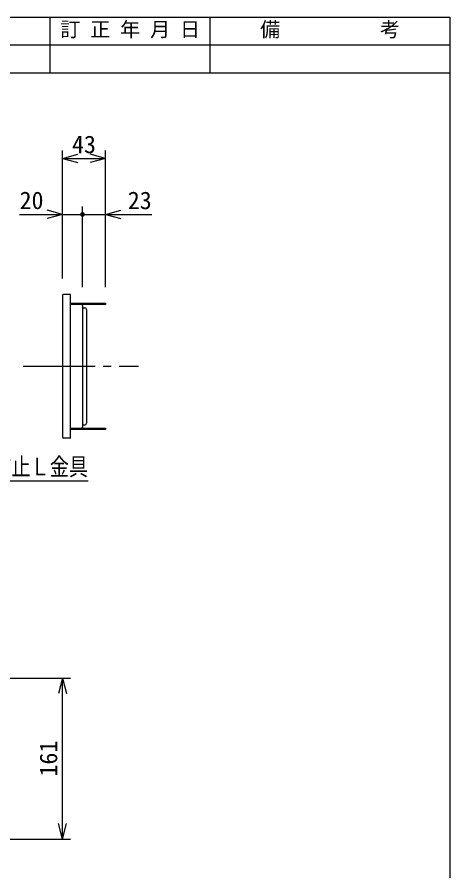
# Model space of a CAD drawing. Units: millimetres, scale not verified. Extents: x -1092 to 1092, y -744 to 696.
# Drawn here: x 659 to 1092, y -158 to 696 of the extents above; entities that cross this region are included whole.
import ezdxf
from ezdxf.enums import TextEntityAlignment as Align

# ---------------------------------------------------------------- set-up
doc = ezdxf.new("R2010")
doc.units = ezdxf.units.MM
doc.header["$LTSCALE"] = 8
doc.linetypes.add('CHAIN2', pattern=[12, 9, -1, 1, -1])
for name, color, linetype in [('0-0_計極細', 2, 'Continuous'), ('0-1_計細線', 3, 'Continuous'), ('0-5_寸法線', 7, 'Continuous'), ('0-7_枠細線', 5, 'Continuous'), ('0-8_枠中線', 5, 'Continuous')]:
    doc.layers.add(name, color=color, linetype=linetype)
doc.styles.add('ＭＳ ゴシック', font='')
doc.styles.get('ＭＳ ゴシック').set_extended_font_data('MS Gothic')

msp = doc.modelspace()

# ---------------------------------------------------------------- hatches: boundary and pattern name
at = {"layer": '0-5_寸法線'}
msp.add_hatch(color=256, dxfattribs=at).paths.add_polyline_path([(726.589, 498.534, 1), (721.789, 498.534, 1)])

# ---------------------------------------------------------------- linework, layer by layer
at = {"layer": '0-0_計極細', "linetype": 'CHAIN2'}
msp.add_line((664.947, 346.534), (780.17, 346.534), dxfattribs=at)
at = {"layer": '0-1_計細線'}
for p, q in [((704.189, 417.534), (704.189, 275.534)), ((712.189, 418.534), (705.189, 418.534)), ((712.189, 274.534), (712.189, 418.534)), ((714.189, 408.534), (714.189, 409.734)), ((724.189, 408.534), (724.189, 409.734)), ((724.189, 407.534), (724.189, 285.534)), ((724.689, 405.034), (726.689, 405.034)), ((726.189, 408.534), (726.189, 409.734)), ((728.189, 408.534), (728.189, 409.734)), ((728.189, 403.534), (728.189, 289.534)), ((730.189, 408.534), (730.189, 409.734)), ((744.189, 408.534), (744.189, 409.734)), ((714.189, 283.334), (714.189, 284.534)), ((724.189, 283.334), (724.189, 284.534)), ((724.689, 288.034), (726.689, 288.034)), ((726.189, 283.334), (726.189, 284.534)), ((728.189, 283.334), (728.189, 284.534)), ((730.189, 283.334), (730.189, 284.534)), ((744.189, 283.334), (744.189, 284.534)), ((712.189, 274.534), (705.189, 274.534))]:
    msp.add_line(p, q, dxfattribs=at)
for points in [[(712.189, 409.734), (747.189, 409.734), (747.189, 408.534), (712.189, 408.534)], [(712.189, 284.534), (747.189, 284.534), (747.189, 283.334), (712.189, 283.334)]]:
    msp.add_lwpolyline(points, close=True, dxfattribs=at)
for centre, radius, start, end in [((705.189, 417.534), 1, 90, 180), ((723.189, 407.534), 1, 0, 90), ((724.689, 405.534), 0.5, 180, 270), ((726.689, 403.534), 1.5, 0, 90), ((723.189, 285.534), 1, 270, 360), ((724.689, 287.534), 0.5, 90, 180), ((726.689, 289.534), 1.5, 270, 360), ((705.189, 275.534), 1, 180, 270)]:
    msp.add_arc(centre, radius, start, end, dxfattribs=at)
at = {"layer": '0-5_寸法線'}
for p, q in [((704.189, 434.534), (704.189, 562.534)), ((704.189, 554.534), (719.644, 558.675)), ((747.189, 554.534), (731.735, 558.675)), ((747.189, 425.734), (747.189, 562.534)), ((704.189, 554.534), (719.644, 550.393)), ((704.189, 554.534), (747.189, 554.534)), ((747.189, 554.534), (731.735, 550.393)), ((704.189, 434.534), (704.189, 506.534)), ((724.189, 425.734), (724.189, 506.534)), ((747.189, 425.734), (747.189, 506.534)), ((661.228, 498.534), (724.189, 498.534)), ((704.189, 498.534), (688.735, 502.675)), ((704.189, 498.534), (688.735, 494.393)), ((724.189, 498.534), (793.531, 498.534)), ((747.189, 498.534), (762.644, 502.675)), ((747.189, 498.534), (762.644, 494.393)), ((584.189, 34.534), (712.189, 34.534)), ((704.189, 34.534), (700.048, 19.079)), ((704.189, 34.534), (708.331, 19.079)), ((704.189, -126.466), (704.189, 34.534)), ((704.189, -126.466), (700.048, -111.011)), ((704.189, -126.466), (708.331, -111.011)), ((531.689, -126.466), (712.189, -126.466))]:
    msp.add_line(p, q, dxfattribs=at)
msp.add_lwpolyline([(551.845, 338.714), (595.365, 232.044), (729.765, 232.044)], dxfattribs=at)
at = {"layer": '0-7_枠細線'}
for p, q in [((692, 640), (692, 696)), ((852, 640), (852, 696)), ((1092, 668), (236, 668)), ((1092, 640), (236, 640))]:
    msp.add_line(p, q, dxfattribs=at)
at = {"layer": '0-8_枠中線'}
msp.add_lwpolyline([(-1092, -744), (-1092, 696), (1092, 696), (1092, -744)], close=True, dxfattribs=at)

# ---------------------------------------------------------------- texts
at = {"layer": '0-5_寸法線', "style": 'ＭＳ ゴシック'}
for s, p in [('43', (713.689, 554.534)), ('20', (661.228, 498.534)), ('23', (769.531, 498.534))]:
    msp.add_text(s, height=17.6, dxfattribs=at).set_placement(p, align=Align.BOTTOM_LEFT)
at = {"layer": '0-5_寸法線', "style": 'ＭＳ ゴシック', "width": 0.8}
msp.add_text('抜け防止Ｌ金具', height=17.6, dxfattribs=at).set_placement((595.365, 232.044), align=Align.BOTTOM_LEFT)
at = {"layer": '0-5_寸法線', "style": 'ＭＳ ゴシック'}
msp.add_text('161', height=17.6, rotation=90, dxfattribs=at).set_placement((704.189, -63.966), align=Align.BOTTOM_LEFT)
at = {"layer": '0-7_枠細線', "style": 'ＭＳ ゴシック'}
for s, p in [('訂 正 年 月 日', (702, 672)), ('備\u3000\u3000\u3000\u3000\u3000考', (902, 672))]:
    msp.add_text(s, height=14.66, dxfattribs=at).set_placement(p, align=Align.BOTTOM_LEFT)

doc.saveas('drawing.dxf')
